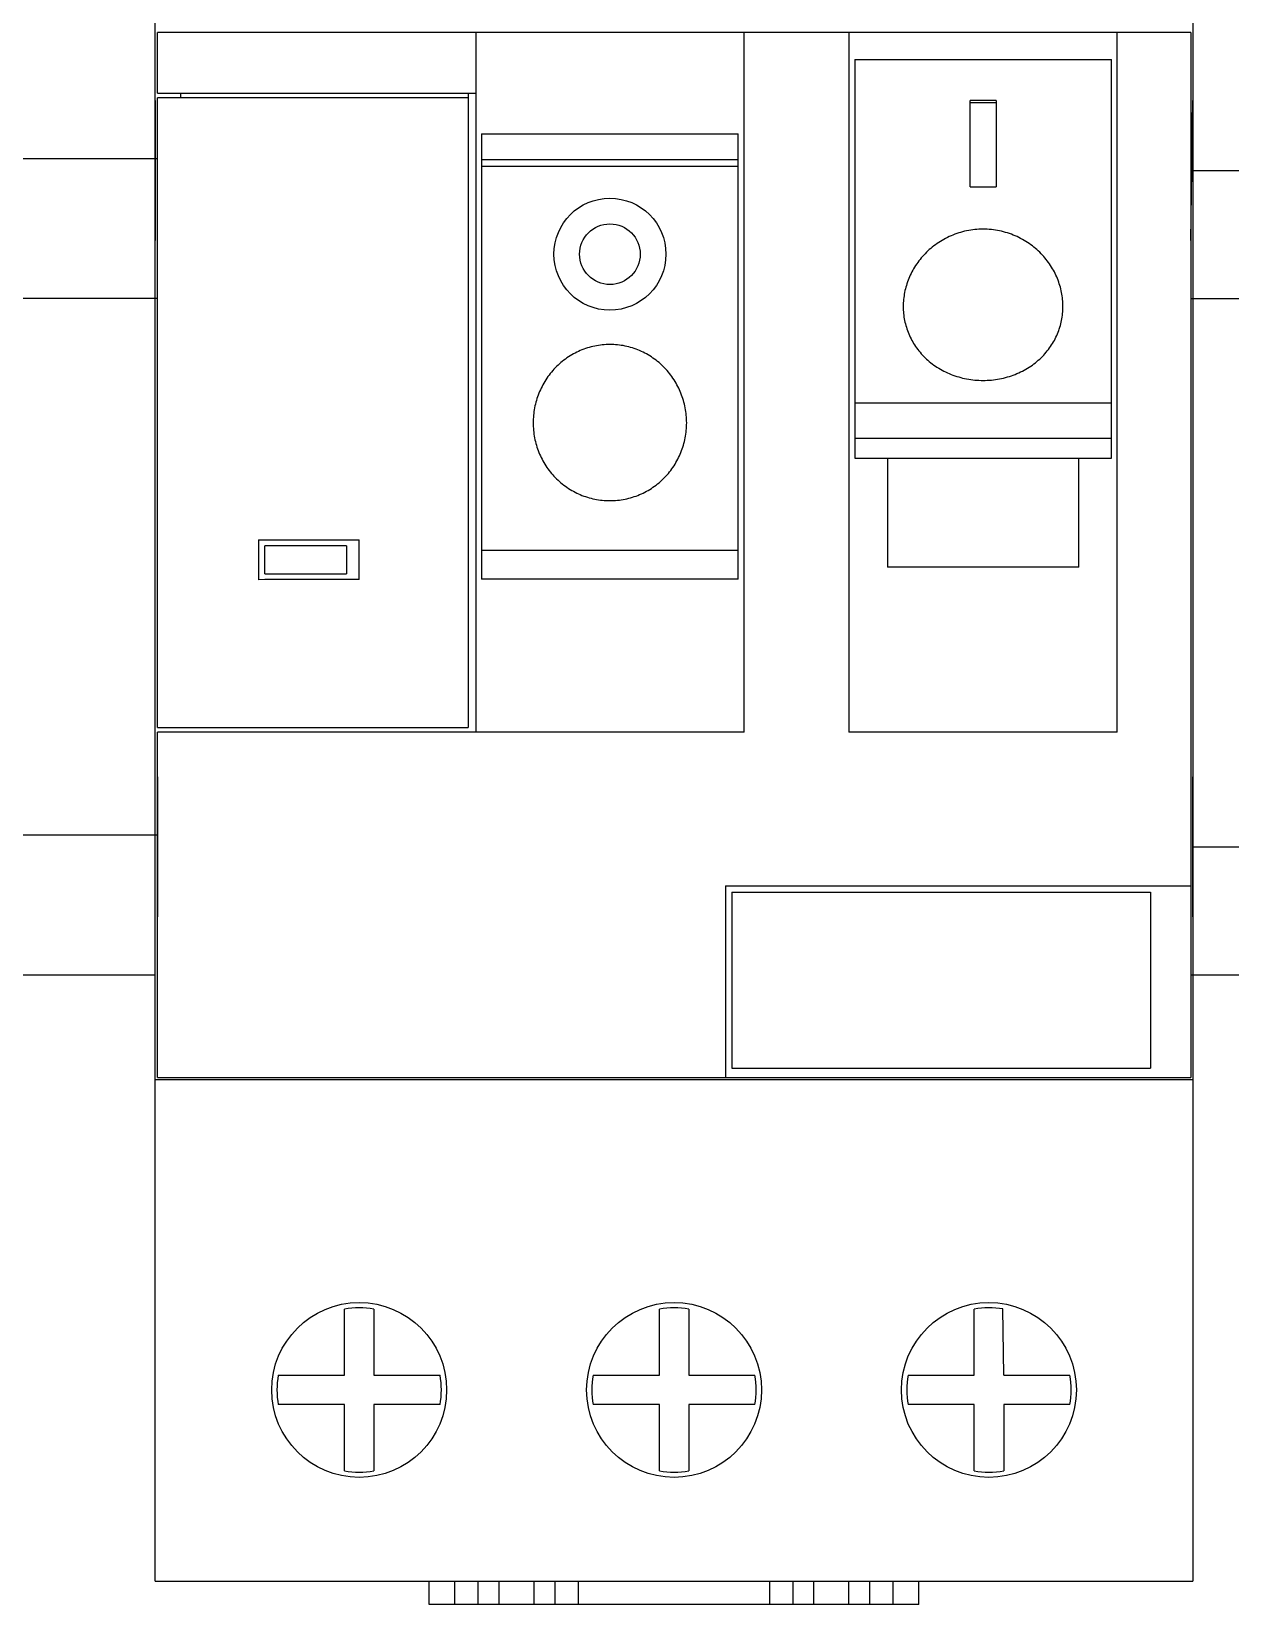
# Model space of a CAD drawing. Header units: millimetres. Extents: x -72 to 2978, y -1067 to 2817.
# Drawn here: x 103 to 154.4, y 2560.8 to 2628.3 of the extents above; entities that cross this region are included whole.
import ezdxf

# ---------------------------------------------------------------- set-up
doc = ezdxf.new("R2010")
doc.units = ezdxf.units.MM
doc.layers.add('00_COMPONENTS_1', color=7, linetype='Continuous')

msp = doc.modelspace()

# ---------------------------------------------------------------- linework, layer by layer
for p, q in [((152.79, 2648.848), (152.79, 2561.848)), ((108.29, 2625.337), (108.29, 2619.337)), ((152.69, 2619.337), (152.79, 2625.337)), ((108.39, 2596.337), (108.39, 2590.337)), ((152.79, 2590.337), (152.79, 2596.337))]:
    msp.add_line(p, q)
at = {"color": 6, "linetype": 'ByBlock'}
for p, q in [((101.947, 2622.848), (108.392, 2622.848)), ((152.74, 2622.337), (159.075, 2622.337)), ((108.392, 2616.848), (101.947, 2616.848)), ((152.69, 2616.848), (159.075, 2616.848)), ((101.947, 2593.848), (108.39, 2593.848)), ((152.79, 2593.337), (159.075, 2593.337)), ((101.947, 2587.848), (108.29, 2587.848)), ((152.69, 2587.848), (159.075, 2587.848))]:
    msp.add_line(p, q, dxfattribs=at)
at = {"layer": '00_COMPONENTS_1', "color": 7}
for p, q in [((108.29, 2561.848), (108.29, 2648.848)), ((152.79, 2648.848), (152.79, 2561.848)), ((108.39, 2625.648), (108.39, 2628.248)), ((152.69, 2628.248), (108.39, 2628.248)), ((122.04, 2628.248), (122.04, 2598.248)), ((133.54, 2598.248), (133.54, 2628.248)), ((138.04, 2628.248), (138.04, 2598.248)), ((149.54, 2598.248), (149.54, 2628.248)), ((152.69, 2628.248), (152.69, 2583.448)), ((138.29, 2627.098), (138.29, 2610.004)), ((138.29, 2627.098), (149.29, 2627.098)), ((149.29, 2610.004), (149.29, 2627.098)), ((108.39, 2625.648), (122.04, 2625.648)), ((108.392, 2598.448), (108.392, 2625.448)), ((121.71, 2625.448), (108.392, 2625.448)), ((109.393, 2625.448), (109.393, 2625.648)), ((121.71, 2625.448), (121.71, 2598.448)), ((121.711, 2625.648), (121.711, 2625.448)), ((143.237, 2621.641), (143.237, 2625.343)), ((144.344, 2625.343), (143.237, 2625.343)), ((144.344, 2625.239), (143.237, 2625.239)), ((144.344, 2625.343), (144.344, 2621.641)), ((122.29, 2623.905), (122.29, 2604.811)), ((122.29, 2623.905), (133.29, 2623.905)), ((133.29, 2604.811), (133.29, 2623.905)), ((122.29, 2622.805), (133.29, 2622.805)), ((133.29, 2622.508), (122.29, 2622.508)), ((143.237, 2621.641), (144.344, 2621.641)), ((138.29, 2612.378), (149.29, 2612.378)), ((149.29, 2610.851), (138.29, 2610.851)), ((138.29, 2610.004), (149.29, 2610.004)), ((139.69, 2610.004), (139.69, 2607.268)), ((139.695, 2610.004), (139.695, 2605.323)), ((147.895, 2605.323), (147.895, 2610.004)), ((112.723, 2606.504), (112.723, 2604.791)), ((117.034, 2604.793), (117.034, 2606.503)), ((113, 2605.048), (113, 2606.248)), ((116.5, 2606.248), (113, 2606.248)), ((116.5, 2606.248), (116.5, 2605.048)), ((122.29, 2606.051), (133.29, 2606.051)), ((113, 2605.048), (116.5, 2605.048)), ((147.895, 2605.323), (139.695, 2605.323)), ((133.29, 2604.811), (122.29, 2604.811)), ((108.39, 2583.448), (108.39, 2598.248)), ((133.54, 2598.248), (108.39, 2598.248)), ((108.392, 2598.448), (121.71, 2598.448)), ((149.54, 2598.248), (138.04, 2598.248)), ((132.74, 2591.668), (152.69, 2591.668)), ((132.74, 2591.668), (132.74, 2583.448)), ((133.015, 2591.398), (150.965, 2591.398)), ((133.015, 2591.398), (133.015, 2583.843)), ((150.965, 2591.398), (150.965, 2583.843)), ((152.79, 2583.348), (108.29, 2583.348)), ((108.39, 2583.448), (152.69, 2583.448)), ((133.015, 2583.843), (150.965, 2583.843)), ((116.41, 2570.678), (116.41, 2573.516)), ((117.67, 2573.516), (117.67, 2570.678)), ((129.91, 2570.678), (129.91, 2573.516)), ((131.17, 2573.516), (131.17, 2570.678)), ((143.41, 2570.678), (143.41, 2573.516)), ((144.674, 2570.678), (144.643, 2573.521)), ((113.572, 2570.678), (116.41, 2570.678)), ((117.67, 2570.678), (120.509, 2570.678)), ((127.072, 2570.678), (129.91, 2570.678)), ((131.17, 2570.678), (134.009, 2570.678)), ((140.572, 2570.678), (143.41, 2570.678)), ((144.674, 2570.678), (147.509, 2570.678)), ((116.41, 2569.418), (113.572, 2569.418)), ((116.41, 2566.58), (116.41, 2569.418)), ((120.509, 2569.418), (117.67, 2569.418)), ((117.67, 2569.418), (117.67, 2566.58)), ((129.91, 2569.418), (127.072, 2569.418)), ((129.91, 2566.58), (129.91, 2569.418)), ((134.009, 2569.418), (131.17, 2569.418)), ((131.17, 2569.418), (131.17, 2566.58)), ((143.41, 2569.418), (140.572, 2569.418)), ((143.41, 2566.58), (143.41, 2569.418)), ((147.509, 2569.418), (144.674, 2569.418)), ((144.674, 2569.418), (144.674, 2566.58)), ((108.29, 2561.848), (152.79, 2561.848)), ((120.04, 2560.848), (120.04, 2561.848)), ((121.14, 2560.848), (121.14, 2561.848)), ((122.14, 2560.848), (122.14, 2561.848)), ((123.04, 2560.848), (123.04, 2561.848)), ((124.54, 2560.848), (124.54, 2561.848)), ((125.44, 2560.848), (125.44, 2561.848)), ((126.44, 2560.848), (126.44, 2561.848)), ((134.64, 2560.848), (134.64, 2561.848)), ((135.64, 2560.848), (135.64, 2561.848)), ((136.54, 2560.848), (136.54, 2561.848)), ((138.04, 2560.848), (138.04, 2561.848)), ((138.94, 2560.848), (138.94, 2561.848)), ((139.94, 2560.848), (139.94, 2561.848)), ((141.04, 2560.848), (141.04, 2561.848)), ((141.04, 2560.848), (120.04, 2560.848))]:
    msp.add_line(p, q, dxfattribs=at)
for centre, radius in [((127.79, 2618.748), 2.4), ((127.79, 2618.748), 1.3), ((117.04, 2570.048), 3.75), ((130.54, 2570.048), 3.75), ((144.04, 2570.048), 3.75)]:
    msp.add_circle(centre, radius, dxfattribs=at)
for centre, radius, start, end in [((115.039, 3053.56), 447.062, 269.70313, 270.25567), ((115.04, 2156.999), 447.798, 89.74478, 90.29642), ((117.04, 2570.048), 3.525, 79.70459, 100.29541), ((130.54, 2570.048), 3.525, 79.70459, 100.29541), ((144.04, 2570.048), 3.525, 80.15728, 100.29541), ((117.04, 2570.048), 3.525, 169.70459, 190.29541), ((117.04, 2570.048), 3.525, 349.70459, 10.29541), ((130.54, 2570.048), 3.525, 169.70459, 190.29541), ((130.54, 2570.048), 3.525, 349.70459, 10.29541), ((144.04, 2570.048), 3.525, 169.70459, 190.29541), ((144.04, 2570.048), 3.525, 349.70459, 10.29541), ((117.04, 2570.048), 3.525, 259.70459, 280.29541), ((130.54, 2570.048), 3.525, 259.70459, 280.29541), ((144.04, 2570.048), 3.525, 259.70459, 280.35174)]:
    msp.add_arc(centre, radius, start, end, dxfattribs=at)
for points, knots in [([(143.79, 2619.82), (143.554, 2619.82), (143.082, 2619.772), (142.41, 2619.559), (141.807, 2619.223), (141.292, 2618.788), (140.883, 2618.277), (140.586, 2617.712), (140.406, 2617.116), (140.346, 2616.507), (140.405, 2615.901), (140.585, 2615.318), (140.882, 2614.774), (141.293, 2614.289), (141.809, 2613.882), (142.413, 2613.573), (143.084, 2613.379), (143.554, 2613.335), (143.79, 2613.335)], [0, 0, 0, 0, 0.067846, 0.134947, 0.200689, 0.26474, 0.326957, 0.387455, 0.446498, 0.504506, 0.562043, 0.619762, 0.678378, 0.738596, 0.80093, 0.865551, 0.932196, 1, 1, 1, 1]), ([(143.79, 2613.335), (144.027, 2613.335), (144.497, 2613.379), (145.167, 2613.573), (145.772, 2613.882), (146.287, 2614.289), (146.699, 2614.774), (146.996, 2615.317), (147.175, 2615.9), (147.235, 2616.506), (147.175, 2617.115), (146.995, 2617.712), (146.698, 2618.276), (146.289, 2618.788), (145.775, 2619.223), (145.171, 2619.559), (144.499, 2619.772), (144.027, 2619.82), (143.79, 2619.82)], [0, 0, 0, 0, 0.067788, 0.134409, 0.199019, 0.261343, 0.321544, 0.380152, 0.437862, 0.49539, 0.553405, 0.612453, 0.672956, 0.735192, 0.799252, 0.865006, 0.932137, 1, 1, 1, 1]), ([(127.79, 2614.876), (127.573, 2614.876), (127.135, 2614.831), (126.508, 2614.634), (125.933, 2614.315), (125.433, 2613.889), (125.025, 2613.374), (124.725, 2612.792), (124.541, 2612.165), (124.479, 2611.515), (124.541, 2610.866), (124.725, 2610.242), (125.026, 2609.664), (125.433, 2609.154), (125.934, 2608.733), (126.509, 2608.418), (127.136, 2608.224), (127.573, 2608.18), (127.79, 2608.18)], [0, 0, 0, 0, 0.062767, 0.12557, 0.188302, 0.250997, 0.313624, 0.376154, 0.438571, 0.50087, 0.563075, 0.625225, 0.687384, 0.74962, 0.811997, 0.874531, 0.937246, 1, 1, 1, 1]), ([(127.79, 2608.18), (128.008, 2608.18), (128.445, 2608.223), (129.072, 2608.418), (129.647, 2608.733), (130.148, 2609.154), (130.556, 2609.663), (130.855, 2610.242), (131.039, 2610.866), (131.102, 2611.515), (131.04, 2612.165), (130.856, 2612.792), (130.556, 2613.374), (130.149, 2613.889), (129.648, 2614.314), (129.073, 2614.633), (128.445, 2614.832), (128.008, 2614.876), (127.79, 2614.876)], [0, 0, 0, 0, 0.062765, 0.125469, 0.187998, 0.250369, 0.312596, 0.374747, 0.4369, 0.499102, 0.561404, 0.623825, 0.686359, 0.748992, 0.811686, 0.874433, 0.937222, 1, 1, 1, 1])]:
    msp.add_open_spline(points, degree=3, knots=knots, dxfattribs=at)

doc.saveas('drawing.dxf')
